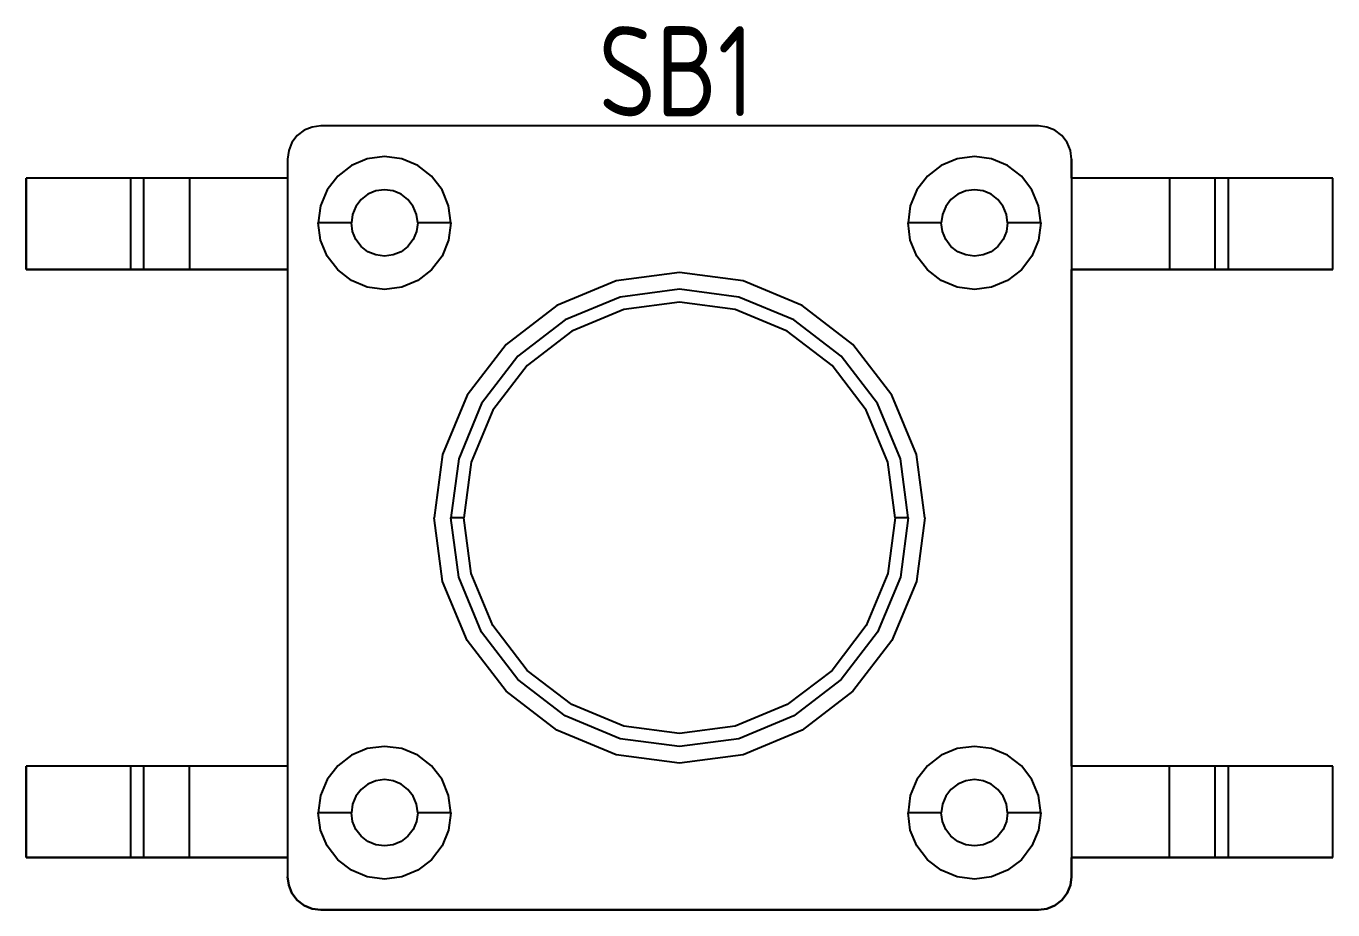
# Model space of a CAD drawing. Header units: inches. Extents: x 0 to 840, y -594 to 0.
# Drawn here: x 274.65 to 294.65, y -255.35 to -241.83 of the extents above; entities that cross this region are included whole.
import ezdxf

# ---------------------------------------------------------------- set-up
doc = ezdxf.new("R2010")
doc.units = ezdxf.units.IN
doc.header["$MEASUREMENT"] = 0
doc.styles.add('GOST type A0', font='', dxfattribs={"oblique": 15, "height": 5})
doc.styles.get('GOST type A0').set_extended_font_data('GOST type A')

msp = doc.modelspace()

# ---------------------------------------------------------------- linework, layer by layer
at = {"color": 18, "true_color": 0x000000}
for p, q in [((279.022, -243.372), (278.9, -243.422)), ((279.022, -243.372), (278.9, -243.422)), ((279.022, -243.372), (278.9, -243.422)), ((279.022, -243.372), (278.9, -243.422)), ((279.154, -243.354), (279.022, -243.372)), ((279.154, -243.354), (279.022, -243.372)), ((279.154, -243.354), (279.022, -243.372)), ((279.154, -243.354), (279.022, -243.372)), ((290.138, -243.354), (279.154, -243.354)), ((290.138, -243.354), (279.154, -243.354)), ((290.138, -243.354), (279.154, -243.354)), ((290.138, -243.354), (279.154, -243.354)), ((290.27, -243.372), (290.138, -243.354)), ((290.27, -243.372), (290.138, -243.354)), ((290.27, -243.372), (290.138, -243.354)), ((290.27, -243.372), (290.138, -243.354)), ((290.392, -243.422), (290.27, -243.372)), ((290.392, -243.422), (290.27, -243.372)), ((290.392, -243.422), (290.27, -243.372)), ((290.392, -243.422), (290.27, -243.372)), ((278.794, -243.502), (278.714, -243.608)), ((278.794, -243.502), (278.714, -243.608)), ((278.794, -243.502), (278.714, -243.608)), ((278.794, -243.502), (278.714, -243.608)), ((278.9, -243.422), (278.794, -243.502)), ((278.9, -243.422), (278.794, -243.502)), ((278.9, -243.422), (278.794, -243.502)), ((278.9, -243.422), (278.794, -243.502)), ((290.496, -243.502), (290.392, -243.422)), ((290.496, -243.502), (290.392, -243.422)), ((290.496, -243.502), (290.392, -243.422)), ((290.496, -243.502), (290.392, -243.422)), ((290.578, -243.608), (290.496, -243.502)), ((290.578, -243.608), (290.496, -243.502)), ((290.578, -243.608), (290.496, -243.502)), ((290.578, -243.608), (290.496, -243.502)), ((278.664, -243.73), (278.646, -243.862)), ((278.664, -243.73), (278.646, -243.862)), ((278.664, -243.73), (278.646, -243.862)), ((278.664, -243.73), (278.646, -243.862)), ((278.714, -243.608), (278.664, -243.73)), ((278.714, -243.608), (278.664, -243.73)), ((278.714, -243.608), (278.664, -243.73)), ((278.714, -243.608), (278.664, -243.73)), ((290.628, -243.73), (290.578, -243.608)), ((290.628, -243.73), (290.578, -243.608)), ((290.628, -243.73), (290.578, -243.608)), ((290.628, -243.73), (290.578, -243.608)), ((290.646, -243.862), (290.628, -243.73)), ((290.646, -243.862), (290.628, -243.73)), ((290.646, -243.862), (290.628, -243.73)), ((290.646, -243.862), (290.628, -243.73)), ((278.646, -243.862), (278.646, -244.154)), ((278.646, -243.862), (278.646, -254.846)), ((278.646, -243.862), (278.646, -244.154)), ((278.646, -243.862), (278.646, -254.846)), ((279.624, -243.96), (279.414, -244.122)), ((279.624, -243.96), (279.414, -244.122)), ((279.868, -243.858), (279.624, -243.96)), ((279.868, -243.858), (279.624, -243.96)), ((280.132, -243.824), (279.868, -243.858)), ((280.132, -243.824), (279.868, -243.858)), ((280.394, -243.858), (280.132, -243.824)), ((280.394, -243.858), (280.132, -243.824)), ((280.64, -243.96), (280.394, -243.858)), ((280.64, -243.96), (280.394, -243.858)), ((280.85, -244.122), (280.64, -243.96)), ((280.85, -244.122), (280.64, -243.96)), ((288.652, -243.96), (288.442, -244.122)), ((288.652, -243.96), (288.442, -244.122)), ((288.898, -243.858), (288.652, -243.96)), ((288.898, -243.858), (288.652, -243.96)), ((289.16, -243.824), (288.898, -243.858)), ((289.16, -243.824), (288.898, -243.858)), ((289.422, -243.858), (289.16, -243.824)), ((289.422, -243.858), (289.16, -243.824)), ((289.668, -243.96), (289.422, -243.858)), ((289.668, -243.96), (289.422, -243.858)), ((289.878, -244.122), (289.668, -243.96)), ((289.878, -244.122), (289.668, -243.96)), ((290.646, -244.154), (290.646, -243.862)), ((290.646, -243.862), (290.646, -254.846)), ((290.646, -244.154), (290.646, -243.862)), ((290.646, -243.862), (290.646, -254.846)), ((278.646, -244.154), (274.646, -244.154)), ((274.646, -244.154), (274.646, -245.554)), ((276.246, -244.154), (274.646, -244.154)), ((274.646, -245.554), (274.646, -244.154)), ((278.646, -244.154), (274.646, -244.154)), ((274.646, -244.154), (274.646, -245.554)), ((276.246, -244.154), (274.646, -244.154)), ((274.646, -245.554), (274.646, -244.154)), ((276.298, -244.154), (276.246, -244.154)), ((276.246, -245.554), (276.246, -244.154)), ((276.298, -244.154), (276.246, -244.154)), ((276.246, -245.554), (276.246, -244.154)), ((276.346, -244.154), (276.298, -244.154)), ((276.346, -244.154), (276.298, -244.154)), ((276.388, -244.154), (276.346, -244.154)), ((276.388, -244.154), (276.346, -244.154)), ((276.418, -244.154), (276.388, -244.154)), ((276.418, -244.154), (276.388, -244.154)), ((276.438, -244.154), (276.418, -244.154)), ((276.438, -244.154), (276.418, -244.154)), ((276.446, -244.154), (276.438, -244.154)), ((276.446, -244.154), (276.438, -244.154)), ((276.47, -244.154), (276.446, -244.154)), ((276.446, -245.554), (276.446, -244.154)), ((276.47, -244.154), (276.446, -244.154)), ((276.446, -245.554), (276.446, -244.154)), ((276.54, -244.154), (276.47, -244.154)), ((276.54, -244.154), (276.47, -244.154)), ((276.65, -244.154), (276.54, -244.154)), ((276.65, -244.154), (276.54, -244.154)), ((276.796, -244.154), (276.65, -244.154)), ((276.796, -244.154), (276.65, -244.154)), ((276.964, -244.154), (276.796, -244.154)), ((276.964, -244.154), (276.796, -244.154)), ((277.146, -244.154), (276.964, -244.154)), ((277.146, -244.154), (276.964, -244.154)), ((278.646, -244.154), (277.146, -244.154)), ((277.146, -244.154), (277.146, -245.554)), ((278.646, -244.154), (277.146, -244.154)), ((277.146, -244.154), (277.146, -245.554)), ((279.414, -244.122), (279.252, -244.332)), ((279.414, -244.122), (279.252, -244.332)), ((281.012, -244.332), (280.85, -244.122)), ((281.012, -244.332), (280.85, -244.122)), ((288.442, -244.122), (288.28, -244.332)), ((288.442, -244.122), (288.28, -244.332)), ((290.04, -244.332), (289.878, -244.122)), ((290.04, -244.332), (289.878, -244.122)), ((294.646, -244.154), (290.646, -244.154)), ((292.146, -244.154), (290.646, -244.154)), ((294.646, -244.154), (290.646, -244.154)), ((292.146, -244.154), (290.646, -244.154)), ((292.326, -244.154), (292.146, -244.154)), ((292.146, -244.154), (292.146, -245.554)), ((292.326, -244.154), (292.146, -244.154)), ((292.146, -244.154), (292.146, -245.554)), ((292.496, -244.154), (292.326, -244.154)), ((292.496, -244.154), (292.326, -244.154)), ((292.64, -244.154), (292.496, -244.154)), ((292.64, -244.154), (292.496, -244.154)), ((292.752, -244.154), (292.64, -244.154)), ((292.752, -244.154), (292.64, -244.154)), ((292.822, -244.154), (292.752, -244.154)), ((292.822, -244.154), (292.752, -244.154)), ((292.846, -244.154), (292.822, -244.154)), ((292.846, -244.154), (292.822, -244.154)), ((292.846, -245.554), (292.846, -244.154)), ((292.852, -244.154), (292.846, -244.154)), ((292.846, -245.554), (292.846, -244.154)), ((292.852, -244.154), (292.846, -244.154)), ((292.872, -244.154), (292.852, -244.154)), ((292.872, -244.154), (292.852, -244.154)), ((292.904, -244.154), (292.872, -244.154)), ((292.904, -244.154), (292.872, -244.154)), ((292.946, -244.154), (292.904, -244.154)), ((292.946, -244.154), (292.904, -244.154)), ((292.994, -244.154), (292.946, -244.154)), ((292.994, -244.154), (292.946, -244.154)), ((293.046, -244.154), (292.994, -244.154)), ((293.046, -244.154), (292.994, -244.154)), ((294.646, -244.154), (293.046, -244.154)), ((293.046, -245.554), (293.046, -244.154)), ((294.646, -244.154), (293.046, -244.154)), ((293.046, -245.554), (293.046, -244.154)), ((294.646, -245.554), (294.646, -244.154)), ((294.646, -245.554), (294.646, -244.154)), ((294.646, -245.554), (294.646, -244.154)), ((294.646, -245.554), (294.646, -244.154)), ((279.252, -244.332), (279.15, -244.576)), ((279.252, -244.332), (279.15, -244.576)), ((280, -244.35), (279.878, -244.4)), ((280, -244.35), (279.878, -244.4)), ((280.132, -244.332), (280, -244.35)), ((280.132, -244.332), (280, -244.35)), ((280.264, -244.35), (280.132, -244.332)), ((280.264, -244.35), (280.132, -244.332)), ((280.386, -244.4), (280.264, -244.35)), ((280.386, -244.4), (280.264, -244.35)), ((281.112, -244.576), (281.012, -244.332)), ((281.112, -244.576), (281.012, -244.332)), ((288.28, -244.332), (288.178, -244.576)), ((288.28, -244.332), (288.178, -244.576)), ((289.028, -244.35), (288.906, -244.4)), ((289.028, -244.35), (288.906, -244.4)), ((289.16, -244.332), (289.028, -244.35)), ((289.16, -244.332), (289.028, -244.35)), ((289.292, -244.35), (289.16, -244.332)), ((289.292, -244.35), (289.16, -244.332)), ((289.414, -244.4), (289.292, -244.35)), ((289.414, -244.4), (289.292, -244.35)), ((290.142, -244.576), (290.04, -244.332)), ((290.142, -244.576), (290.04, -244.332)), ((279.15, -244.576), (279.116, -244.84)), ((279.15, -244.576), (279.116, -244.84)), ((279.692, -244.586), (279.64, -244.708)), ((279.692, -244.586), (279.64, -244.708)), ((279.772, -244.48), (279.692, -244.586)), ((279.772, -244.48), (279.692, -244.586)), ((279.878, -244.4), (279.772, -244.48)), ((279.878, -244.4), (279.772, -244.48)), ((280.49, -244.48), (280.386, -244.4)), ((280.49, -244.48), (280.386, -244.4)), ((280.572, -244.586), (280.49, -244.48)), ((280.572, -244.586), (280.49, -244.48)), ((280.622, -244.708), (280.572, -244.586)), ((280.622, -244.708), (280.572, -244.586)), ((281.148, -244.84), (281.112, -244.576)), ((281.148, -244.84), (281.112, -244.576)), ((288.178, -244.576), (288.144, -244.84)), ((288.178, -244.576), (288.144, -244.84)), ((288.72, -244.586), (288.67, -244.708)), ((288.72, -244.586), (288.67, -244.708)), ((288.8, -244.48), (288.72, -244.586)), ((288.8, -244.48), (288.72, -244.586)), ((288.906, -244.4), (288.8, -244.48)), ((288.906, -244.4), (288.8, -244.48)), ((289.52, -244.48), (289.414, -244.4)), ((289.52, -244.48), (289.414, -244.4)), ((289.6, -244.586), (289.52, -244.48)), ((289.6, -244.586), (289.52, -244.48)), ((289.65, -244.708), (289.6, -244.586)), ((289.65, -244.708), (289.6, -244.586)), ((290.176, -244.84), (290.142, -244.576)), ((290.176, -244.84), (290.142, -244.576)), ((279.64, -244.708), (279.624, -244.84)), ((279.64, -244.708), (279.624, -244.84)), ((280.64, -244.84), (280.622, -244.708)), ((280.64, -244.84), (280.622, -244.708)), ((288.67, -244.708), (288.652, -244.84)), ((288.67, -244.708), (288.652, -244.84)), ((289.668, -244.84), (289.65, -244.708)), ((289.668, -244.84), (289.65, -244.708)), ((279.15, -245.102), (279.116, -244.84)), ((279.132, -244.84), (279.116, -244.84)), ((279.15, -245.102), (279.116, -244.84)), ((279.132, -244.84), (279.116, -244.84)), ((279.184, -244.84), (279.132, -244.84)), ((279.184, -244.84), (279.132, -244.84)), ((279.264, -244.84), (279.184, -244.84)), ((279.264, -244.84), (279.184, -244.84)), ((279.37, -244.84), (279.264, -244.84)), ((279.37, -244.84), (279.264, -244.84)), ((279.492, -244.84), (279.37, -244.84)), ((279.492, -244.84), (279.37, -244.84)), ((279.624, -244.84), (279.492, -244.84)), ((279.624, -244.84), (279.492, -244.84)), ((279.64, -244.972), (279.624, -244.84)), ((279.64, -244.972), (279.624, -244.84)), ((279.692, -245.094), (279.64, -244.972)), ((279.692, -245.094), (279.64, -244.972)), ((280.622, -244.972), (280.572, -245.094)), ((280.622, -244.972), (280.572, -245.094)), ((280.64, -244.84), (280.622, -244.972)), ((280.64, -244.84), (280.622, -244.972)), ((280.772, -244.84), (280.64, -244.84)), ((280.772, -244.84), (280.64, -244.84)), ((280.894, -244.84), (280.772, -244.84)), ((280.894, -244.84), (280.772, -244.84)), ((280.998, -244.84), (280.894, -244.84)), ((280.998, -244.84), (280.894, -244.84)), ((281.08, -244.84), (280.998, -244.84)), ((281.08, -244.84), (280.998, -244.84)), ((281.13, -244.84), (281.08, -244.84)), ((281.13, -244.84), (281.08, -244.84)), ((281.148, -244.84), (281.112, -245.102)), ((281.148, -244.84), (281.112, -245.102)), ((281.148, -244.84), (281.13, -244.84)), ((281.148, -244.84), (281.13, -244.84)), ((288.178, -245.102), (288.144, -244.84)), ((288.162, -244.84), (288.144, -244.84)), ((288.178, -245.102), (288.144, -244.84)), ((288.162, -244.84), (288.144, -244.84)), ((288.212, -244.84), (288.162, -244.84)), ((288.212, -244.84), (288.162, -244.84)), ((288.292, -244.84), (288.212, -244.84)), ((288.292, -244.84), (288.212, -244.84)), ((288.398, -244.84), (288.292, -244.84)), ((288.398, -244.84), (288.292, -244.84)), ((288.52, -244.84), (288.398, -244.84)), ((288.52, -244.84), (288.398, -244.84)), ((288.652, -244.84), (288.52, -244.84)), ((288.652, -244.84), (288.52, -244.84)), ((288.67, -244.972), (288.652, -244.84)), ((288.67, -244.972), (288.652, -244.84)), ((288.72, -245.094), (288.67, -244.972)), ((288.72, -245.094), (288.67, -244.972)), ((289.65, -244.972), (289.6, -245.094)), ((289.65, -244.972), (289.6, -245.094)), ((289.668, -244.84), (289.65, -244.972)), ((289.668, -244.84), (289.65, -244.972)), ((289.8, -244.84), (289.668, -244.84)), ((289.8, -244.84), (289.668, -244.84)), ((289.922, -244.84), (289.8, -244.84)), ((289.922, -244.84), (289.8, -244.84)), ((290.028, -244.84), (289.922, -244.84)), ((290.028, -244.84), (289.922, -244.84)), ((290.108, -244.84), (290.028, -244.84)), ((290.108, -244.84), (290.028, -244.84)), ((290.158, -244.84), (290.108, -244.84)), ((290.158, -244.84), (290.108, -244.84)), ((290.176, -244.84), (290.142, -245.102)), ((290.176, -244.84), (290.142, -245.102)), ((290.176, -244.84), (290.158, -244.84)), ((290.176, -244.84), (290.158, -244.84)), ((279.252, -245.348), (279.15, -245.102)), ((279.252, -245.348), (279.15, -245.102)), ((279.772, -245.2), (279.692, -245.094)), ((279.772, -245.2), (279.692, -245.094)), ((280.572, -245.094), (280.49, -245.2)), ((280.572, -245.094), (280.49, -245.2)), ((281.112, -245.102), (281.012, -245.348)), ((281.112, -245.102), (281.012, -245.348)), ((288.28, -245.348), (288.178, -245.102)), ((288.28, -245.348), (288.178, -245.102)), ((288.8, -245.2), (288.72, -245.094)), ((288.8, -245.2), (288.72, -245.094)), ((289.6, -245.094), (289.52, -245.2)), ((289.6, -245.094), (289.52, -245.2)), ((290.142, -245.102), (290.04, -245.348)), ((290.142, -245.102), (290.04, -245.348)), ((279.414, -245.558), (279.252, -245.348)), ((279.414, -245.558), (279.252, -245.348)), ((279.878, -245.28), (279.772, -245.2)), ((279.878, -245.28), (279.772, -245.2)), ((280, -245.33), (279.878, -245.28)), ((280, -245.33), (279.878, -245.28)), ((280.132, -245.348), (280, -245.33)), ((280.132, -245.348), (280, -245.33)), ((280.264, -245.33), (280.132, -245.348)), ((280.264, -245.33), (280.132, -245.348)), ((280.386, -245.28), (280.264, -245.33)), ((280.386, -245.28), (280.264, -245.33)), ((280.49, -245.2), (280.386, -245.28)), ((280.49, -245.2), (280.386, -245.28)), ((281.012, -245.348), (280.85, -245.558)), ((281.012, -245.348), (280.85, -245.558)), ((288.442, -245.558), (288.28, -245.348)), ((288.442, -245.558), (288.28, -245.348)), ((288.906, -245.28), (288.8, -245.2)), ((288.906, -245.28), (288.8, -245.2)), ((289.028, -245.33), (288.906, -245.28)), ((289.028, -245.33), (288.906, -245.28)), ((289.16, -245.348), (289.028, -245.33)), ((289.16, -245.348), (289.028, -245.33)), ((289.292, -245.33), (289.16, -245.348)), ((289.292, -245.33), (289.16, -245.348)), ((289.414, -245.28), (289.292, -245.33)), ((289.414, -245.28), (289.292, -245.33)), ((289.52, -245.2), (289.414, -245.28)), ((289.52, -245.2), (289.414, -245.28)), ((290.04, -245.348), (289.878, -245.558)), ((290.04, -245.348), (289.878, -245.558)), ((274.646, -245.554), (278.646, -245.554)), ((276.246, -245.554), (274.646, -245.554)), ((274.646, -245.554), (278.646, -245.554)), ((276.246, -245.554), (274.646, -245.554)), ((276.298, -245.554), (276.246, -245.554)), ((276.298, -245.554), (276.246, -245.554)), ((276.346, -245.554), (276.298, -245.554)), ((276.346, -245.554), (276.298, -245.554)), ((276.388, -245.554), (276.346, -245.554)), ((276.388, -245.554), (276.346, -245.554)), ((276.418, -245.554), (276.388, -245.554)), ((276.418, -245.554), (276.388, -245.554)), ((276.438, -245.554), (276.418, -245.554)), ((276.438, -245.554), (276.418, -245.554)), ((276.446, -245.554), (276.438, -245.554)), ((276.446, -245.554), (276.438, -245.554)), ((276.47, -245.554), (276.446, -245.554)), ((276.47, -245.554), (276.446, -245.554)), ((276.54, -245.554), (276.47, -245.554)), ((276.54, -245.554), (276.47, -245.554)), ((276.65, -245.554), (276.54, -245.554)), ((276.65, -245.554), (276.54, -245.554)), ((276.796, -245.554), (276.65, -245.554)), ((276.796, -245.554), (276.65, -245.554)), ((276.964, -245.554), (276.796, -245.554)), ((276.964, -245.554), (276.796, -245.554)), ((277.146, -245.554), (276.964, -245.554)), ((277.146, -245.554), (276.964, -245.554)), ((278.646, -245.554), (277.146, -245.554)), ((278.646, -245.554), (277.146, -245.554)), ((278.646, -245.554), (278.646, -253.154)), ((278.646, -245.554), (278.646, -253.154)), ((279.624, -245.72), (279.414, -245.558)), ((279.624, -245.72), (279.414, -245.558)), ((280.85, -245.558), (280.64, -245.72)), ((280.85, -245.558), (280.64, -245.72)), ((288.652, -245.72), (288.442, -245.558)), ((288.652, -245.72), (288.442, -245.558)), ((289.878, -245.558), (289.668, -245.72)), ((289.878, -245.558), (289.668, -245.72)), ((290.646, -253.154), (290.646, -245.554)), ((290.646, -245.554), (294.646, -245.554)), ((292.146, -245.554), (290.646, -245.554)), ((290.646, -253.154), (290.646, -245.554)), ((290.646, -245.554), (294.646, -245.554)), ((292.146, -245.554), (290.646, -245.554)), ((292.326, -245.554), (292.146, -245.554)), ((292.326, -245.554), (292.146, -245.554)), ((292.496, -245.554), (292.326, -245.554)), ((292.496, -245.554), (292.326, -245.554)), ((292.64, -245.554), (292.496, -245.554)), ((292.64, -245.554), (292.496, -245.554)), ((292.752, -245.554), (292.64, -245.554)), ((292.752, -245.554), (292.64, -245.554)), ((292.822, -245.554), (292.752, -245.554)), ((292.822, -245.554), (292.752, -245.554)), ((292.846, -245.554), (292.822, -245.554)), ((292.846, -245.554), (292.822, -245.554)), ((292.852, -245.554), (292.846, -245.554)), ((292.852, -245.554), (292.846, -245.554)), ((292.872, -245.554), (292.852, -245.554)), ((292.872, -245.554), (292.852, -245.554)), ((292.904, -245.554), (292.872, -245.554)), ((292.904, -245.554), (292.872, -245.554)), ((292.946, -245.554), (292.904, -245.554)), ((292.946, -245.554), (292.904, -245.554)), ((292.994, -245.554), (292.946, -245.554)), ((292.994, -245.554), (292.946, -245.554)), ((293.046, -245.554), (292.994, -245.554)), ((293.046, -245.554), (292.994, -245.554)), ((294.646, -245.554), (293.046, -245.554)), ((294.646, -245.554), (293.046, -245.554)), ((279.868, -245.822), (279.624, -245.72)), ((279.868, -245.822), (279.624, -245.72)), ((280.64, -245.72), (280.394, -245.822)), ((280.64, -245.72), (280.394, -245.822)), ((283.674, -245.728), (282.768, -246.104)), ((283.674, -245.728), (282.768, -246.104)), ((284.646, -245.6), (283.674, -245.728)), ((284.646, -245.6), (283.674, -245.728)), ((285.618, -245.728), (284.646, -245.6)), ((285.618, -245.728), (284.646, -245.6)), ((286.522, -246.104), (285.618, -245.728)), ((286.522, -246.104), (285.618, -245.728)), ((288.898, -245.822), (288.652, -245.72)), ((288.898, -245.822), (288.652, -245.72)), ((289.668, -245.72), (289.422, -245.822)), ((289.668, -245.72), (289.422, -245.822)), ((280.132, -245.856), (279.868, -245.822)), ((280.132, -245.856), (279.868, -245.822)), ((280.394, -245.822), (280.132, -245.856)), ((280.394, -245.822), (280.132, -245.856)), ((283.74, -245.974), (282.896, -246.322)), ((283.74, -245.974), (282.896, -246.322)), ((284.646, -245.854), (283.74, -245.974)), ((284.646, -245.854), (283.74, -245.974)), ((285.552, -245.974), (284.646, -245.854)), ((285.552, -245.974), (284.646, -245.854)), ((286.396, -246.322), (285.552, -245.974)), ((286.396, -246.322), (285.552, -245.974)), ((289.16, -245.856), (288.898, -245.822)), ((289.16, -245.856), (288.898, -245.822)), ((289.422, -245.822), (289.16, -245.856)), ((289.422, -245.822), (289.16, -245.856)), ((282.768, -246.104), (281.992, -246.7)), ((282.768, -246.104), (281.992, -246.7)), ((283.792, -246.166), (282.996, -246.496)), ((283.792, -246.166), (282.996, -246.496)), ((284.646, -246.054), (283.792, -246.166)), ((284.646, -246.054), (283.792, -246.166)), ((285.5, -246.166), (284.646, -246.054)), ((285.5, -246.166), (284.646, -246.054)), ((286.296, -246.496), (285.5, -246.166)), ((286.296, -246.496), (285.5, -246.166)), ((287.3, -246.7), (286.522, -246.104)), ((287.3, -246.7), (286.522, -246.104)), ((282.896, -246.322), (282.17, -246.88)), ((282.896, -246.322), (282.17, -246.88)), ((287.12, -246.88), (286.396, -246.322)), ((287.12, -246.88), (286.396, -246.322)), ((282.996, -246.496), (282.312, -247.02)), ((282.996, -246.496), (282.312, -247.02)), ((286.98, -247.02), (286.296, -246.496)), ((286.98, -247.02), (286.296, -246.496)), ((281.992, -246.7), (281.394, -247.478)), ((281.992, -246.7), (281.394, -247.478)), ((287.896, -247.478), (287.3, -246.7)), ((287.896, -247.478), (287.3, -246.7)), ((282.17, -246.88), (281.614, -247.604)), ((282.17, -246.88), (281.614, -247.604)), ((287.676, -247.604), (287.12, -246.88)), ((287.676, -247.604), (287.12, -246.88)), ((282.312, -247.02), (281.788, -247.704)), ((282.312, -247.02), (281.788, -247.704)), ((287.504, -247.704), (286.98, -247.02)), ((287.504, -247.704), (286.98, -247.02)), ((281.394, -247.478), (281.02, -248.382)), ((281.394, -247.478), (281.02, -248.382)), ((288.272, -248.382), (287.896, -247.478)), ((288.272, -248.382), (287.896, -247.478)), ((281.614, -247.604), (281.266, -248.448)), ((281.614, -247.604), (281.266, -248.448)), ((281.788, -247.704), (281.458, -248.5)), ((281.788, -247.704), (281.458, -248.5)), ((287.834, -248.5), (287.504, -247.704)), ((287.834, -248.5), (287.504, -247.704)), ((288.026, -248.448), (287.676, -247.604)), ((288.026, -248.448), (287.676, -247.604)), ((281.02, -248.382), (280.892, -249.354)), ((281.02, -248.382), (280.892, -249.354)), ((288.4, -249.354), (288.272, -248.382)), ((288.4, -249.354), (288.272, -248.382)), ((281.266, -248.448), (281.146, -249.354)), ((281.266, -248.448), (281.146, -249.354)), ((281.458, -248.5), (281.346, -249.354)), ((281.458, -248.5), (281.346, -249.354)), ((287.946, -249.354), (287.834, -248.5)), ((287.946, -249.354), (287.834, -248.5)), ((288.146, -249.354), (288.026, -248.448)), ((288.146, -249.354), (288.026, -248.448)), ((281.02, -250.326), (280.892, -249.354)), ((281.02, -250.326), (280.892, -249.354)), ((281.266, -250.26), (281.146, -249.354)), ((281.152, -249.354), (281.146, -249.354)), ((281.266, -250.26), (281.146, -249.354)), ((281.152, -249.354), (281.146, -249.354)), ((281.172, -249.354), (281.152, -249.354)), ((281.172, -249.354), (281.152, -249.354)), ((281.204, -249.354), (281.172, -249.354)), ((281.204, -249.354), (281.172, -249.354)), ((281.246, -249.354), (281.204, -249.354)), ((281.246, -249.354), (281.204, -249.354)), ((281.294, -249.354), (281.246, -249.354)), ((281.294, -249.354), (281.246, -249.354)), ((281.346, -249.354), (281.294, -249.354)), ((281.346, -249.354), (281.294, -249.354)), ((281.458, -250.208), (281.346, -249.354)), ((281.458, -250.208), (281.346, -249.354)), ((287.946, -249.354), (287.834, -250.208)), ((287.946, -249.354), (287.834, -250.208)), ((287.998, -249.354), (287.946, -249.354)), ((287.998, -249.354), (287.946, -249.354)), ((288.046, -249.354), (287.998, -249.354)), ((288.046, -249.354), (287.998, -249.354)), ((288.146, -249.354), (288.026, -250.26)), ((288.146, -249.354), (288.026, -250.26)), ((288.088, -249.354), (288.046, -249.354)), ((288.088, -249.354), (288.046, -249.354)), ((288.118, -249.354), (288.088, -249.354)), ((288.118, -249.354), (288.088, -249.354)), ((288.138, -249.354), (288.118, -249.354)), ((288.138, -249.354), (288.118, -249.354)), ((288.146, -249.354), (288.138, -249.354)), ((288.146, -249.354), (288.138, -249.354)), ((288.4, -249.354), (288.272, -250.326)), ((288.4, -249.354), (288.272, -250.326)), ((281.394, -251.232), (281.02, -250.326)), ((281.394, -251.232), (281.02, -250.326)), ((281.614, -251.104), (281.266, -250.26)), ((281.614, -251.104), (281.266, -250.26)), ((281.788, -251.004), (281.458, -250.208)), ((281.788, -251.004), (281.458, -250.208)), ((287.834, -250.208), (287.504, -251.004)), ((287.834, -250.208), (287.504, -251.004)), ((288.026, -250.26), (287.676, -251.104)), ((288.026, -250.26), (287.676, -251.104)), ((288.272, -250.326), (287.896, -251.232)), ((288.272, -250.326), (287.896, -251.232)), ((282.17, -251.828), (281.614, -251.104)), ((282.17, -251.828), (281.614, -251.104)), ((282.312, -251.688), (281.788, -251.004)), ((282.312, -251.688), (281.788, -251.004)), ((287.504, -251.004), (286.98, -251.688)), ((287.504, -251.004), (286.98, -251.688)), ((287.676, -251.104), (287.12, -251.828)), ((287.676, -251.104), (287.12, -251.828)), ((281.992, -252.008), (281.394, -251.232)), ((281.992, -252.008), (281.394, -251.232)), ((287.896, -251.232), (287.3, -252.008)), ((287.896, -251.232), (287.3, -252.008)), ((282.996, -252.212), (282.312, -251.688)), ((282.996, -252.212), (282.312, -251.688)), ((286.98, -251.688), (286.296, -252.212)), ((286.98, -251.688), (286.296, -252.212)), ((282.896, -252.386), (282.17, -251.828)), ((282.896, -252.386), (282.17, -251.828)), ((287.12, -251.828), (286.396, -252.386)), ((287.12, -251.828), (286.396, -252.386)), ((282.768, -252.606), (281.992, -252.008)), ((282.768, -252.606), (281.992, -252.008)), ((287.3, -252.008), (286.522, -252.606)), ((287.3, -252.008), (286.522, -252.606)), ((283.74, -252.734), (282.896, -252.386)), ((283.74, -252.734), (282.896, -252.386)), ((283.792, -252.542), (282.996, -252.212)), ((283.792, -252.542), (282.996, -252.212)), ((286.296, -252.212), (285.5, -252.542)), ((286.296, -252.212), (285.5, -252.542)), ((286.396, -252.386), (285.552, -252.734)), ((286.396, -252.386), (285.552, -252.734)), ((284.646, -252.654), (283.792, -252.542)), ((284.646, -252.654), (283.792, -252.542)), ((285.5, -252.542), (284.646, -252.654)), ((285.5, -252.542), (284.646, -252.654)), ((283.674, -252.98), (282.768, -252.606)), ((283.674, -252.98), (282.768, -252.606)), ((284.646, -252.854), (283.74, -252.734)), ((284.646, -252.854), (283.74, -252.734)), ((285.552, -252.734), (284.646, -252.854)), ((285.552, -252.734), (284.646, -252.854)), ((286.522, -252.606), (285.618, -252.98)), ((286.522, -252.606), (285.618, -252.98)), ((279.624, -252.988), (279.414, -253.15)), ((279.624, -252.988), (279.414, -253.15)), ((279.868, -252.886), (279.624, -252.988)), ((279.868, -252.886), (279.624, -252.988)), ((280.132, -252.852), (279.868, -252.886)), ((280.132, -252.852), (279.868, -252.886)), ((280.394, -252.886), (280.132, -252.852)), ((280.394, -252.886), (280.132, -252.852)), ((280.64, -252.988), (280.394, -252.886)), ((280.64, -252.988), (280.394, -252.886)), ((280.85, -253.15), (280.64, -252.988)), ((280.85, -253.15), (280.64, -252.988)), ((284.646, -253.108), (283.674, -252.98)), ((284.646, -253.108), (283.674, -252.98)), ((285.618, -252.98), (284.646, -253.108)), ((285.618, -252.98), (284.646, -253.108)), ((288.652, -252.988), (288.442, -253.15)), ((288.652, -252.988), (288.442, -253.15)), ((288.898, -252.886), (288.652, -252.988)), ((288.898, -252.886), (288.652, -252.988)), ((289.16, -252.852), (288.898, -252.886)), ((289.16, -252.852), (288.898, -252.886)), ((289.422, -252.886), (289.16, -252.852)), ((289.422, -252.886), (289.16, -252.852)), ((289.668, -252.988), (289.422, -252.886)), ((289.668, -252.988), (289.422, -252.886)), ((289.878, -253.15), (289.668, -252.988)), ((289.878, -253.15), (289.668, -252.988)), ((278.646, -253.154), (274.646, -253.154)), ((274.646, -253.154), (274.646, -254.554)), ((276.246, -253.154), (274.646, -253.154)), ((274.646, -254.554), (274.646, -253.154)), ((278.646, -253.154), (274.646, -253.154)), ((274.646, -253.154), (274.646, -254.554)), ((276.246, -253.154), (274.646, -253.154)), ((274.646, -254.554), (274.646, -253.154)), ((276.298, -253.154), (276.246, -253.154)), ((276.246, -254.554), (276.246, -253.154)), ((276.298, -253.154), (276.246, -253.154)), ((276.246, -254.554), (276.246, -253.154)), ((276.346, -253.154), (276.298, -253.154)), ((276.346, -253.154), (276.298, -253.154)), ((276.388, -253.154), (276.346, -253.154)), ((276.388, -253.154), (276.346, -253.154)), ((276.418, -253.154), (276.388, -253.154)), ((276.418, -253.154), (276.388, -253.154)), ((276.438, -253.154), (276.418, -253.154)), ((276.438, -253.154), (276.418, -253.154)), ((276.446, -253.154), (276.438, -253.154)), ((276.446, -253.154), (276.438, -253.154)), ((276.47, -253.154), (276.446, -253.154)), ((276.446, -254.554), (276.446, -253.154)), ((276.47, -253.154), (276.446, -253.154)), ((276.446, -254.554), (276.446, -253.154)), ((276.54, -253.154), (276.47, -253.154)), ((276.54, -253.154), (276.47, -253.154)), ((276.65, -253.154), (276.54, -253.154)), ((276.65, -253.154), (276.54, -253.154)), ((276.796, -253.154), (276.65, -253.154)), ((276.796, -253.154), (276.65, -253.154)), ((276.964, -253.154), (276.796, -253.154)), ((276.964, -253.154), (276.796, -253.154)), ((277.146, -253.154), (276.964, -253.154)), ((277.146, -253.154), (276.964, -253.154)), ((278.646, -253.154), (277.146, -253.154)), ((277.146, -254.554), (277.146, -253.154)), ((278.646, -253.154), (277.146, -253.154)), ((277.146, -254.554), (277.146, -253.154)), ((279.414, -253.15), (279.252, -253.36)), ((279.414, -253.15), (279.252, -253.36)), ((281.012, -253.36), (280.85, -253.15)), ((281.012, -253.36), (280.85, -253.15)), ((288.442, -253.15), (288.28, -253.36)), ((288.442, -253.15), (288.28, -253.36)), ((290.04, -253.36), (289.878, -253.15)), ((290.04, -253.36), (289.878, -253.15)), ((294.646, -253.154), (290.646, -253.154)), ((292.146, -253.154), (290.646, -253.154)), ((294.646, -253.154), (290.646, -253.154)), ((292.146, -253.154), (290.646, -253.154)), ((292.326, -253.154), (292.146, -253.154)), ((292.146, -254.554), (292.146, -253.154)), ((292.326, -253.154), (292.146, -253.154)), ((292.146, -254.554), (292.146, -253.154)), ((292.496, -253.154), (292.326, -253.154)), ((292.496, -253.154), (292.326, -253.154)), ((292.64, -253.154), (292.496, -253.154)), ((292.64, -253.154), (292.496, -253.154)), ((292.752, -253.154), (292.64, -253.154)), ((292.752, -253.154), (292.64, -253.154)), ((292.822, -253.154), (292.752, -253.154)), ((292.822, -253.154), (292.752, -253.154)), ((292.846, -253.154), (292.822, -253.154)), ((292.846, -253.154), (292.822, -253.154)), ((292.846, -254.554), (292.846, -253.154)), ((292.852, -253.154), (292.846, -253.154)), ((292.846, -254.554), (292.846, -253.154)), ((292.852, -253.154), (292.846, -253.154)), ((292.872, -253.154), (292.852, -253.154)), ((292.872, -253.154), (292.852, -253.154)), ((292.904, -253.154), (292.872, -253.154)), ((292.904, -253.154), (292.872, -253.154)), ((292.946, -253.154), (292.904, -253.154)), ((292.946, -253.154), (292.904, -253.154)), ((292.994, -253.154), (292.946, -253.154)), ((292.994, -253.154), (292.946, -253.154)), ((293.046, -253.154), (292.994, -253.154)), ((293.046, -253.154), (292.994, -253.154)), ((294.646, -253.154), (293.046, -253.154)), ((293.046, -254.554), (293.046, -253.154)), ((294.646, -253.154), (293.046, -253.154)), ((293.046, -254.554), (293.046, -253.154)), ((294.646, -254.554), (294.646, -253.154)), ((294.646, -254.554), (294.646, -253.154)), ((294.646, -254.554), (294.646, -253.154)), ((294.646, -254.554), (294.646, -253.154)), ((279.252, -253.36), (279.15, -253.606)), ((279.252, -253.36), (279.15, -253.606)), ((280, -253.378), (279.878, -253.428)), ((280, -253.378), (279.878, -253.428)), ((280.132, -253.36), (280, -253.378)), ((280.132, -253.36), (280, -253.378)), ((280.264, -253.378), (280.132, -253.36)), ((280.264, -253.378), (280.132, -253.36)), ((280.386, -253.428), (280.264, -253.378)), ((280.386, -253.428), (280.264, -253.378)), ((281.112, -253.606), (281.012, -253.36)), ((281.112, -253.606), (281.012, -253.36)), ((288.28, -253.36), (288.178, -253.606)), ((288.28, -253.36), (288.178, -253.606)), ((289.028, -253.378), (288.906, -253.428)), ((289.028, -253.378), (288.906, -253.428)), ((289.16, -253.36), (289.028, -253.378)), ((289.16, -253.36), (289.028, -253.378)), ((289.292, -253.378), (289.16, -253.36)), ((289.292, -253.378), (289.16, -253.36)), ((289.414, -253.428), (289.292, -253.378)), ((289.414, -253.428), (289.292, -253.378)), ((290.142, -253.606), (290.04, -253.36)), ((290.142, -253.606), (290.04, -253.36)), ((279.772, -253.51), (279.692, -253.614)), ((279.772, -253.51), (279.692, -253.614)), ((279.878, -253.428), (279.772, -253.51)), ((279.878, -253.428), (279.772, -253.51)), ((280.49, -253.51), (280.386, -253.428)), ((280.49, -253.51), (280.386, -253.428)), ((280.572, -253.614), (280.49, -253.51)), ((280.572, -253.614), (280.49, -253.51)), ((288.8, -253.51), (288.72, -253.614)), ((288.8, -253.51), (288.72, -253.614)), ((288.906, -253.428), (288.8, -253.51)), ((288.906, -253.428), (288.8, -253.51)), ((289.52, -253.51), (289.414, -253.428)), ((289.52, -253.51), (289.414, -253.428)), ((289.6, -253.614), (289.52, -253.51)), ((289.6, -253.614), (289.52, -253.51)), ((279.15, -253.606), (279.116, -253.868)), ((279.15, -253.606), (279.116, -253.868)), ((279.64, -253.736), (279.624, -253.868)), ((279.64, -253.736), (279.624, -253.868)), ((279.692, -253.614), (279.64, -253.736)), ((279.692, -253.614), (279.64, -253.736)), ((280.622, -253.736), (280.572, -253.614)), ((280.622, -253.736), (280.572, -253.614)), ((280.64, -253.868), (280.622, -253.736)), ((280.64, -253.868), (280.622, -253.736)), ((281.148, -253.868), (281.112, -253.606)), ((281.148, -253.868), (281.112, -253.606)), ((288.178, -253.606), (288.144, -253.868)), ((288.178, -253.606), (288.144, -253.868)), ((288.67, -253.736), (288.652, -253.868)), ((288.67, -253.736), (288.652, -253.868)), ((288.72, -253.614), (288.67, -253.736)), ((288.72, -253.614), (288.67, -253.736)), ((289.65, -253.736), (289.6, -253.614)), ((289.65, -253.736), (289.6, -253.614)), ((289.668, -253.868), (289.65, -253.736)), ((289.668, -253.868), (289.65, -253.736)), ((290.176, -253.868), (290.142, -253.606)), ((290.176, -253.868), (290.142, -253.606)), ((279.15, -254.132), (279.116, -253.868)), ((279.132, -253.868), (279.116, -253.868)), ((279.15, -254.132), (279.116, -253.868)), ((279.132, -253.868), (279.116, -253.868)), ((279.184, -253.868), (279.132, -253.868)), ((279.184, -253.868), (279.132, -253.868)), ((279.264, -253.868), (279.184, -253.868)), ((279.264, -253.868), (279.184, -253.868)), ((279.37, -253.868), (279.264, -253.868)), ((279.37, -253.868), (279.264, -253.868)), ((279.492, -253.868), (279.37, -253.868)), ((279.492, -253.868), (279.37, -253.868)), ((279.624, -253.868), (279.492, -253.868)), ((279.624, -253.868), (279.492, -253.868)), ((279.64, -254), (279.624, -253.868)), ((279.64, -254), (279.624, -253.868)), ((280.64, -253.868), (280.622, -254)), ((280.64, -253.868), (280.622, -254)), ((280.772, -253.868), (280.64, -253.868)), ((280.772, -253.868), (280.64, -253.868)), ((280.894, -253.868), (280.772, -253.868)), ((280.894, -253.868), (280.772, -253.868)), ((280.998, -253.868), (280.894, -253.868)), ((280.998, -253.868), (280.894, -253.868)), ((281.08, -253.868), (280.998, -253.868)), ((281.08, -253.868), (280.998, -253.868)), ((281.13, -253.868), (281.08, -253.868)), ((281.13, -253.868), (281.08, -253.868)), ((281.148, -253.868), (281.112, -254.132)), ((281.148, -253.868), (281.112, -254.132)), ((281.148, -253.868), (281.13, -253.868)), ((281.148, -253.868), (281.13, -253.868)), ((288.178, -254.132), (288.144, -253.868)), ((288.162, -253.868), (288.144, -253.868)), ((288.178, -254.132), (288.144, -253.868)), ((288.162, -253.868), (288.144, -253.868)), ((288.212, -253.868), (288.162, -253.868)), ((288.212, -253.868), (288.162, -253.868)), ((288.292, -253.868), (288.212, -253.868)), ((288.292, -253.868), (288.212, -253.868)), ((288.398, -253.868), (288.292, -253.868)), ((288.398, -253.868), (288.292, -253.868)), ((288.52, -253.868), (288.398, -253.868)), ((288.52, -253.868), (288.398, -253.868)), ((288.652, -253.868), (288.52, -253.868)), ((288.652, -253.868), (288.52, -253.868)), ((288.67, -254), (288.652, -253.868)), ((288.67, -254), (288.652, -253.868)), ((289.668, -253.868), (289.65, -254)), ((289.668, -253.868), (289.65, -254)), ((289.8, -253.868), (289.668, -253.868)), ((289.8, -253.868), (289.668, -253.868)), ((289.922, -253.868), (289.8, -253.868)), ((289.922, -253.868), (289.8, -253.868)), ((290.028, -253.868), (289.922, -253.868)), ((290.028, -253.868), (289.922, -253.868)), ((290.108, -253.868), (290.028, -253.868)), ((290.108, -253.868), (290.028, -253.868)), ((290.158, -253.868), (290.108, -253.868)), ((290.158, -253.868), (290.108, -253.868)), ((290.176, -253.868), (290.142, -254.132)), ((290.176, -253.868), (290.142, -254.132)), ((290.176, -253.868), (290.158, -253.868)), ((290.176, -253.868), (290.158, -253.868)), ((279.252, -254.376), (279.15, -254.132)), ((279.252, -254.376), (279.15, -254.132)), ((279.692, -254.122), (279.64, -254)), ((279.692, -254.122), (279.64, -254)), ((279.772, -254.228), (279.692, -254.122)), ((279.772, -254.228), (279.692, -254.122)), ((280.572, -254.122), (280.49, -254.228)), ((280.572, -254.122), (280.49, -254.228)), ((280.622, -254), (280.572, -254.122)), ((280.622, -254), (280.572, -254.122)), ((281.112, -254.132), (281.012, -254.376)), ((281.112, -254.132), (281.012, -254.376)), ((288.28, -254.376), (288.178, -254.132)), ((288.28, -254.376), (288.178, -254.132)), ((288.72, -254.122), (288.67, -254)), ((288.72, -254.122), (288.67, -254)), ((288.8, -254.228), (288.72, -254.122)), ((288.8, -254.228), (288.72, -254.122)), ((289.6, -254.122), (289.52, -254.228)), ((289.6, -254.122), (289.52, -254.228)), ((289.65, -254), (289.6, -254.122)), ((289.65, -254), (289.6, -254.122)), ((290.142, -254.132), (290.04, -254.376)), ((290.142, -254.132), (290.04, -254.376)), ((279.414, -254.586), (279.252, -254.376)), ((279.414, -254.586), (279.252, -254.376)), ((279.878, -254.308), (279.772, -254.228)), ((279.878, -254.308), (279.772, -254.228)), ((280, -254.358), (279.878, -254.308)), ((280, -254.358), (279.878, -254.308)), ((280.132, -254.376), (280, -254.358)), ((280.132, -254.376), (280, -254.358)), ((280.264, -254.358), (280.132, -254.376)), ((280.264, -254.358), (280.132, -254.376)), ((280.386, -254.308), (280.264, -254.358)), ((280.386, -254.308), (280.264, -254.358)), ((280.49, -254.228), (280.386, -254.308)), ((280.49, -254.228), (280.386, -254.308)), ((281.012, -254.376), (280.85, -254.586)), ((281.012, -254.376), (280.85, -254.586)), ((288.442, -254.586), (288.28, -254.376)), ((288.442, -254.586), (288.28, -254.376)), ((288.906, -254.308), (288.8, -254.228)), ((288.906, -254.308), (288.8, -254.228)), ((289.028, -254.358), (288.906, -254.308)), ((289.028, -254.358), (288.906, -254.308)), ((289.16, -254.376), (289.028, -254.358)), ((289.16, -254.376), (289.028, -254.358)), ((289.292, -254.358), (289.16, -254.376)), ((289.292, -254.358), (289.16, -254.376)), ((289.414, -254.308), (289.292, -254.358)), ((289.414, -254.308), (289.292, -254.358)), ((289.52, -254.228), (289.414, -254.308)), ((289.52, -254.228), (289.414, -254.308)), ((290.04, -254.376), (289.878, -254.586)), ((290.04, -254.376), (289.878, -254.586)), ((274.646, -254.554), (278.646, -254.554)), ((276.246, -254.554), (274.646, -254.554)), ((274.646, -254.554), (278.646, -254.554)), ((276.246, -254.554), (274.646, -254.554)), ((276.298, -254.554), (276.246, -254.554)), ((276.298, -254.554), (276.246, -254.554)), ((276.346, -254.554), (276.298, -254.554)), ((276.346, -254.554), (276.298, -254.554)), ((276.388, -254.554), (276.346, -254.554)), ((276.388, -254.554), (276.346, -254.554)), ((276.418, -254.554), (276.388, -254.554)), ((276.418, -254.554), (276.388, -254.554)), ((276.438, -254.554), (276.418, -254.554)), ((276.438, -254.554), (276.418, -254.554)), ((276.446, -254.554), (276.438, -254.554)), ((276.446, -254.554), (276.438, -254.554)), ((276.47, -254.554), (276.446, -254.554)), ((276.47, -254.554), (276.446, -254.554)), ((276.54, -254.554), (276.47, -254.554)), ((276.54, -254.554), (276.47, -254.554)), ((276.65, -254.554), (276.54, -254.554)), ((276.65, -254.554), (276.54, -254.554)), ((276.796, -254.554), (276.65, -254.554)), ((276.796, -254.554), (276.65, -254.554)), ((276.964, -254.554), (276.796, -254.554)), ((276.964, -254.554), (276.796, -254.554)), ((277.146, -254.554), (276.964, -254.554)), ((277.146, -254.554), (276.964, -254.554)), ((278.646, -254.554), (277.146, -254.554)), ((278.646, -254.554), (277.146, -254.554)), ((278.646, -254.554), (278.646, -254.846)), ((278.646, -254.554), (278.646, -254.846)), ((279.624, -254.748), (279.414, -254.586)), ((279.624, -254.748), (279.414, -254.586)), ((280.85, -254.586), (280.64, -254.748)), ((280.85, -254.586), (280.64, -254.748)), ((288.652, -254.748), (288.442, -254.586)), ((288.652, -254.748), (288.442, -254.586)), ((289.878, -254.586), (289.668, -254.748)), ((289.878, -254.586), (289.668, -254.748)), ((290.646, -254.846), (290.646, -254.554)), ((290.646, -254.554), (294.646, -254.554)), ((292.146, -254.554), (290.646, -254.554)), ((290.646, -254.846), (290.646, -254.554)), ((290.646, -254.554), (294.646, -254.554)), ((292.146, -254.554), (290.646, -254.554)), ((292.326, -254.554), (292.146, -254.554)), ((292.326, -254.554), (292.146, -254.554)), ((292.496, -254.554), (292.326, -254.554)), ((292.496, -254.554), (292.326, -254.554)), ((292.64, -254.554), (292.496, -254.554)), ((292.64, -254.554), (292.496, -254.554)), ((292.752, -254.554), (292.64, -254.554)), ((292.752, -254.554), (292.64, -254.554)), ((292.822, -254.554), (292.752, -254.554)), ((292.822, -254.554), (292.752, -254.554)), ((292.846, -254.554), (292.822, -254.554)), ((292.846, -254.554), (292.822, -254.554)), ((292.852, -254.554), (292.846, -254.554)), ((292.852, -254.554), (292.846, -254.554)), ((292.872, -254.554), (292.852, -254.554)), ((292.872, -254.554), (292.852, -254.554)), ((292.904, -254.554), (292.872, -254.554)), ((292.904, -254.554), (292.872, -254.554)), ((292.946, -254.554), (292.904, -254.554)), ((292.946, -254.554), (292.904, -254.554)), ((292.994, -254.554), (292.946, -254.554)), ((292.994, -254.554), (292.946, -254.554)), ((293.046, -254.554), (292.994, -254.554)), ((293.046, -254.554), (292.994, -254.554)), ((294.646, -254.554), (293.046, -254.554)), ((294.646, -254.554), (293.046, -254.554)), ((279.868, -254.85), (279.624, -254.748)), ((279.868, -254.85), (279.624, -254.748)), ((280.64, -254.748), (280.394, -254.85)), ((280.64, -254.748), (280.394, -254.85)), ((288.898, -254.85), (288.652, -254.748)), ((288.898, -254.85), (288.652, -254.748)), ((289.668, -254.748), (289.422, -254.85)), ((289.668, -254.748), (289.422, -254.85)), ((278.646, -254.846), (278.664, -254.978)), ((278.664, -254.978), (278.646, -254.846)), ((278.646, -254.846), (278.664, -254.978)), ((278.664, -254.978), (278.646, -254.846)), ((278.664, -254.978), (278.714, -255.1)), ((278.714, -255.1), (278.664, -254.978)), ((278.664, -254.978), (278.714, -255.1)), ((278.714, -255.1), (278.664, -254.978)), ((280.132, -254.884), (279.868, -254.85)), ((280.132, -254.884), (279.868, -254.85)), ((280.394, -254.85), (280.132, -254.884)), ((280.394, -254.85), (280.132, -254.884)), ((289.16, -254.884), (288.898, -254.85)), ((289.16, -254.884), (288.898, -254.85)), ((289.422, -254.85), (289.16, -254.884)), ((289.422, -254.85), (289.16, -254.884)), ((290.578, -255.1), (290.628, -254.978)), ((290.628, -254.978), (290.578, -255.1)), ((290.578, -255.1), (290.628, -254.978)), ((290.628, -254.978), (290.578, -255.1)), ((290.628, -254.978), (290.646, -254.846)), ((290.646, -254.846), (290.628, -254.978)), ((290.628, -254.978), (290.646, -254.846)), ((290.646, -254.846), (290.628, -254.978)), ((278.714, -255.1), (278.794, -255.206)), ((278.794, -255.206), (278.714, -255.1)), ((278.714, -255.1), (278.794, -255.206)), ((278.794, -255.206), (278.714, -255.1)), ((290.496, -255.206), (290.578, -255.1)), ((290.578, -255.1), (290.496, -255.206)), ((290.496, -255.206), (290.578, -255.1)), ((290.578, -255.1), (290.496, -255.206)), ((278.794, -255.206), (278.9, -255.286)), ((278.9, -255.286), (278.794, -255.206)), ((278.794, -255.206), (278.9, -255.286)), ((278.9, -255.286), (278.794, -255.206)), ((278.9, -255.286), (279.022, -255.336)), ((279.022, -255.336), (278.9, -255.286)), ((278.9, -255.286), (279.022, -255.336)), ((279.022, -255.336), (278.9, -255.286)), ((279.022, -255.336), (279.154, -255.354)), ((279.154, -255.354), (279.022, -255.336)), ((279.022, -255.336), (279.154, -255.354)), ((279.154, -255.354), (279.022, -255.336)), ((279.154, -255.354), (290.138, -255.354)), ((290.138, -255.354), (279.154, -255.354)), ((279.154, -255.354), (290.138, -255.354)), ((290.138, -255.354), (279.154, -255.354)), ((290.138, -255.354), (290.27, -255.336)), ((290.27, -255.336), (290.138, -255.354)), ((290.138, -255.354), (290.27, -255.336)), ((290.27, -255.336), (290.138, -255.354)), ((290.27, -255.336), (290.392, -255.286)), ((290.392, -255.286), (290.27, -255.336)), ((290.27, -255.336), (290.392, -255.286)), ((290.392, -255.286), (290.27, -255.336)), ((290.392, -255.286), (290.496, -255.206)), ((290.496, -255.206), (290.392, -255.286)), ((290.392, -255.286), (290.496, -255.206)), ((290.496, -255.206), (290.392, -255.286))]:
    msp.add_line(p, q, dxfattribs=at)

# ---------------------------------------------------------------- texts
at = {"color": 18, "true_color": 0x000000, "style": 'GOST type A0'}
msp.add_text('SB1', height=1.3796, dxfattribs=at).set_placement((283.406, -243.207))

doc.saveas('drawing.dxf')
